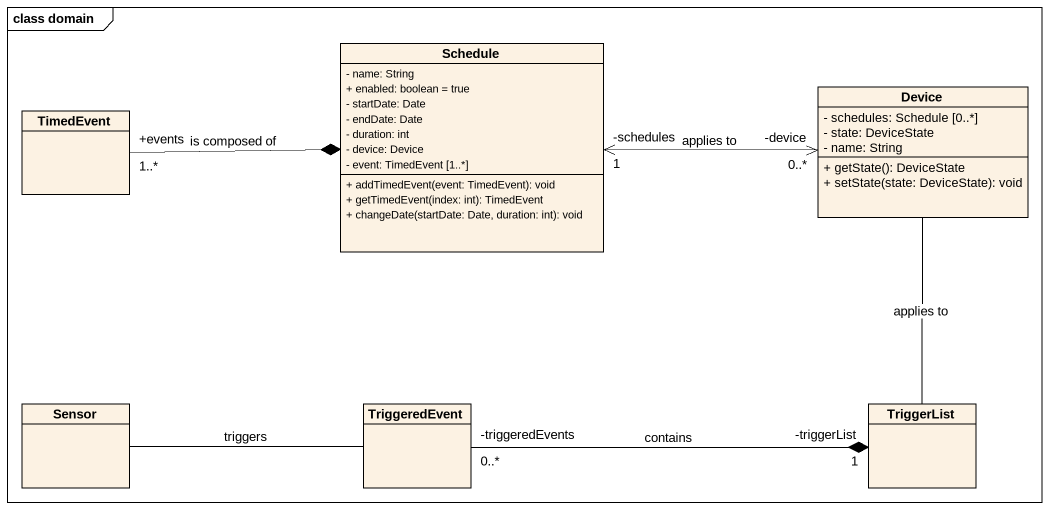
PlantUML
@startuml
mainframe class domain
hide circle
hide empty members
skinparam classAttributeIconSize 0
class Schedule {
  - name: String
  + enabled: boolean = true
  - startDate: Date
  - endDate: Date
  - duration: int
  - device: Device
  - event: TimedEvent [1..*]
  + addTimedEvent(event: TimedEvent): void
  + getTimedEvent(index: int): TimedEvent
  + changeDate(startDate: Date, duration: int): void
}
class Device {
  - schedules: Schedule [0..*]
  - state: DeviceState
  - name: String
  + getState(): DeviceState
  + setState(state: DeviceState): void
}
class TimedEvent
class Sensor
class TriggeredEvent
class TriggerList
Device "-device\n0..*" <-left-> "-schedules\n1" Schedule : applies to
TimedEvent "+events\n1..*" -right-* Schedule : is composed of
Sensor -right- TriggeredEvent : triggers
TriggeredEvent "-triggeredEvents\n0..*" -right-* "-triggerList\n1" TriggerList : contains
TriggerList -up- Device : applies to
@enduml
